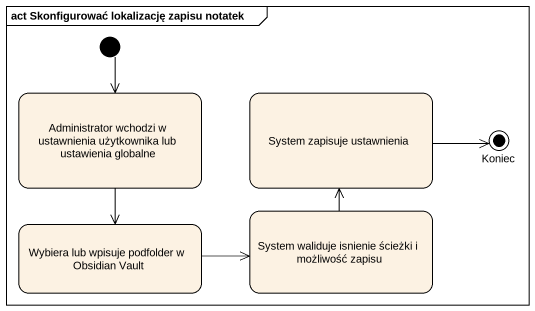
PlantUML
@startuml
mainframe act Skonfigurować lokalizację zapisu notatek
hide empty description
state "Administrator wchodzi w ustawnienia użytkownika lub ustawienia globalne" as Administrator_wchodzi_w
state "System zapisuje ustawnienia" as System_zapisuje_ustawnienia
state Koniec <<end>>
state "Wybiera lub wpisuje podfolder w Obsidian Vault" as Wybiera_lub_wpisuje
state "System waliduje isnienie ścieżki i możliwość zapisu" as System_waliduje_isnienie
[*] --> Administrator_wchodzi_w
Administrator_wchodzi_w --> Wybiera_lub_wpisuje
System_zapisuje_ustawnienia -right-> Koniec
Wybiera_lub_wpisuje -right-> System_waliduje_isnienie
System_waliduje_isnienie -up-> System_zapisuje_ustawnienia
@enduml
